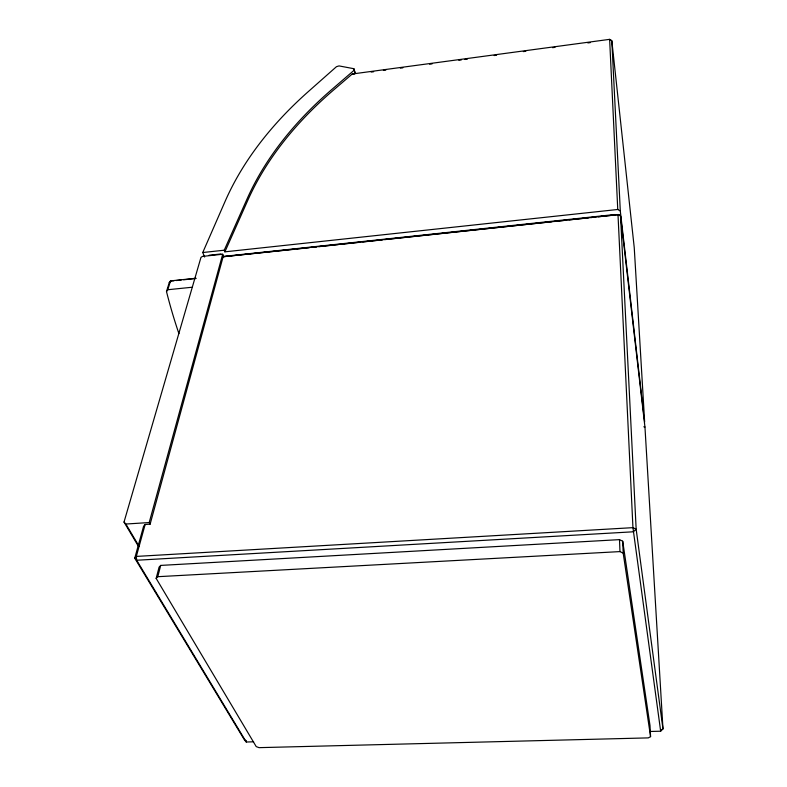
<?xml version="1.0" encoding="UTF-8"?>
<svg xmlns="http://www.w3.org/2000/svg" width="787" height="787" viewBox="0 0 787 787"><rect width="100%" height="100%" fill="white"/><g stroke="black" fill="none" stroke-linecap="round" stroke-linejoin="round"><path stroke-width="1.18" d="M156.16 578.396L159.092 567.122L160.705 565.41L619.507 539.636L622.704 541.21L649.993 725.506L650.574 736.642L648.281 737.891L259.051 747.65L256.218 746.597L156.16 578.396L157.784 576.694L160.705 565.41M253.611 741.807L246.262 742.003L244.491 739.977L134.754 558.16L143.598 526.228L145.152 524.476L150.13 524.162L149.205 522.548L222.691 254.231L202.446 256.405L200.96 257.408L124.021 522.056L138.423 546.326M150.13 524.162L223.124 256.739L619.015 214.556L620.549 216.022L644.956 427.016L662.979 728.929L660.657 731.202L649.629 731.487M145.152 524.476L136.328 556.419L136.672 560.246L246.262 742.003M178.924 333.649A1347.314 835.646 -25.9 0 1 166.49 291.534L169.225 282.7L170.533 280.89L196.002 278.244M166.49 291.534L167.798 289.734L170.533 280.89L173.878 280.802M204.65 257.034L202.751 252.529L225.112 201.364A486.632 306.005 -6.6 0 1 309.232 90.78L336.472 66.679L339.03 65.911L353.875 68.705L355.321 73.604M224.895 251.84L247.748 200.429A480.1 302.503 -6 0 1 333.531 90.052L352.271 73.988L609.63 39.35L611.824 40.806L634.243 247.659L644.651 422.009L620.304 211.024L617.756 209.48L224.895 251.84L224.236 250.207L247.138 198.796A480.749 302.454 -6 0 1 333.058 88.429L354.347 70.063M169.225 282.7L171.438 281.057M660.696 730.179L662.979 728.929L636.162 529.248L620.549 216.022L617.992 214.477L632.945 527.654L660.657 731.202M371.208 72.07L373.648 71.745M383.387 70.436L385.817 70.112M400.426 68.144L402.855 67.82M429.633 64.219L432.063 63.885M458.841 60.284L461.28 59.96M464.93 59.468L467.36 59.143M494.138 55.543L496.577 55.208M523.345 51.608L525.785 51.283M552.563 47.682L554.992 47.358M587.859 42.931L590.289 42.606M202.751 252.529L224.236 250.207M209.067 255.244L220.99 253.965M223.272 256.444L614.558 214.536M223.124 256.739L294.515 249.282M296.955 249.017L309.153 247.718M311.593 247.452L316.472 246.931M318.912 246.675L331.111 245.367M333.55 245.101L338.43 244.58M340.869 244.324L360.387 242.229M362.827 241.973L382.344 239.887M384.784 239.622L551.923 221.737M554.363 221.481L566.561 220.173M569.001 219.907L573.88 219.386M576.32 219.13L588.519 217.822M590.958 217.556L595.838 217.035M598.277 216.779L619.015 214.556M176.318 280.546L181.197 280.044M183.637 279.788L195.835 278.519M167.798 289.734L192.215 287.235M124.021 522.056L125.871 524.034L149.205 522.548M157.784 576.694L619.969 551.598L623.196 553.163L650.574 736.642M352.271 73.988L354.17 74.362M643.805 426.79L644.956 427.016M244.491 739.977L246.361 740.675M125.871 524.034L139.014 546.188M222.691 254.231L223.754 256.857M353.875 68.705L355.173 73.437M620.304 211.024L611.824 40.806L609.63 39.35L617.756 209.48M622.704 541.21L623.196 553.163M619.507 539.636L619.969 551.598M136.328 556.419L134.754 558.16L136.672 560.246L633.299 531.796L636.162 529.248L632.945 527.654L136.328 556.419"/></g></svg>
